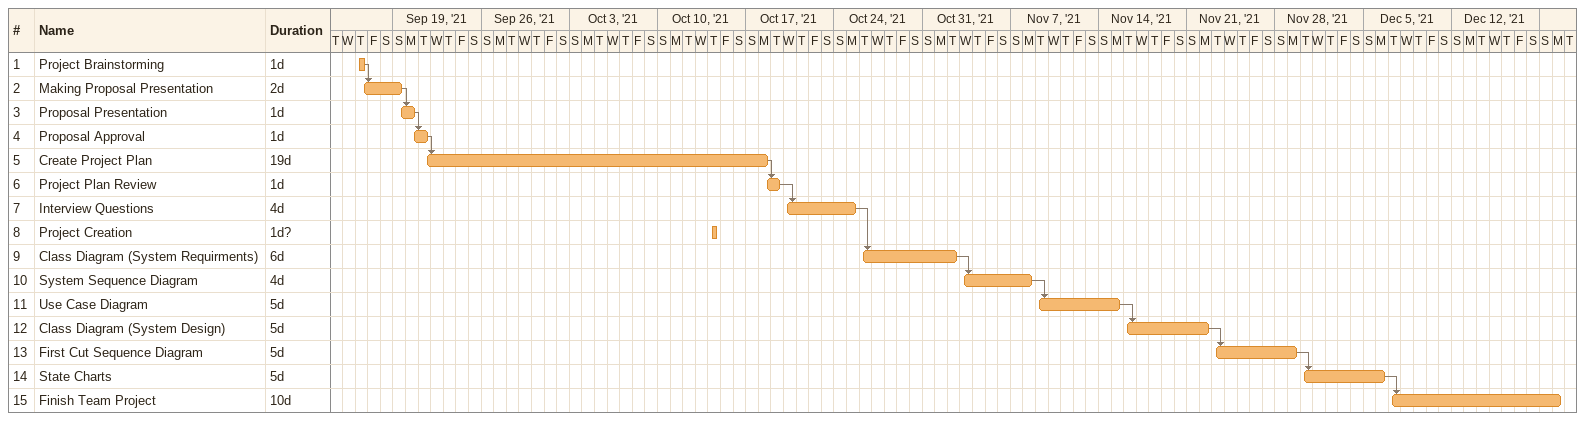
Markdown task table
| ID | Task | Duration | Start | Finish | Predecessors |
|---|---|---|---|---|---|
| 1 | Project Brainstorming | 1d | 2021-09-16 | 2021-09-16 |  |
| 2 | Making Proposal Presentation | 2d | 2021-09-16 | 2021-09-19 | 1 |
| 3 | Proposal Presentation | 1d | 2021-09-19 | 2021-09-20 | 2 |
| 4 | Proposal Approval | 1d | 2021-09-20 | 2021-09-21 | 3 |
| 5 | Create Project Plan | 19d | 2021-09-21 | 2021-10-18 | 4 |
| 6 | Project Plan Review | 1d | 2021-10-18 | 2021-10-19 | 5 |
| 7 | Interview Questions | 4d | 2021-10-20 | 2021-10-25 | 6 |
| 8 | Project Creation | 1d? | 2021-10-14 | 2021-10-14 |  |
| 9 | Class Diagram (System Requirments) | 6d | 2021-10-26 | 2021-11-02 | 7 |
| 10 | System Sequence Diagram | 4d | 2021-11-03 | 2021-11-08 | 9 |
| 11 | Use Case Diagram | 5d | 2021-11-09 | 2021-11-15 | 10 |
| 12 | Class Diagram (System Design) | 5d | 2021-11-16 | 2021-11-22 | 11 |
| 13 | First Cut Sequence Diagram | 5d | 2021-11-23 | 2021-11-29 | 12 |
| 14 | State Charts | 5d | 2021-11-30 | 2021-12-06 | 13 |
| 15 | Finish Team Project | 10d | 2021-12-07 | 2021-12-20 | 14 |
